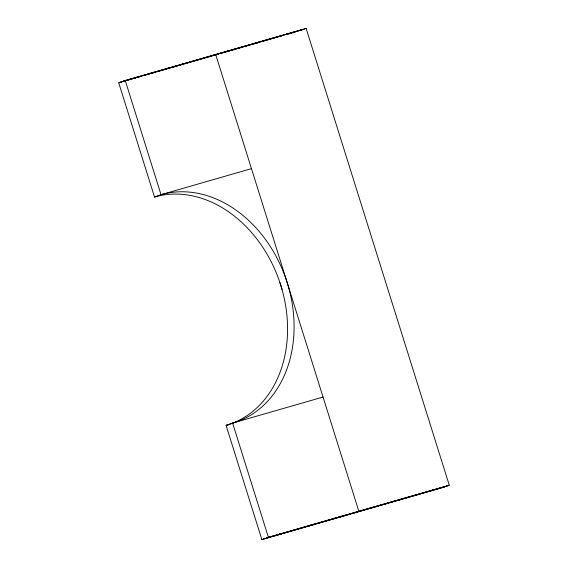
<?xml version="1.0" encoding="UTF-8"?>
<svg xmlns="http://www.w3.org/2000/svg" width="568" height="568" viewBox="0 0 568 568"><rect width="100%" height="100%" fill="white"/><g stroke="black" fill="none" stroke-linecap="round" stroke-linejoin="round"><path stroke-width="0.85" d="M199.24 59.356L197.103 59.952M195.591 60.464L196.627 60.109M199.105 59.413L197.593 59.924M229.003 50.822L229.387 50.658L226.774 51.425M372.161 507.629L372.537 507.465L368.76 508.644L372.161 507.629L371.806 507.749M118.726 82.8L125.237 80.478L306.124 28.4L449.274 485.2L442.763 487.521L261.876 539.6L226.085 425.396A119.727 94.047 70.4 0 0 280.741 285.157A119.727 94.047 70.4 0 0 154.51 196.997L118.726 82.8L123.817 81.331M300.422 30.424L306.124 28.4M261.876 539.6L268.394 537.285L449.274 485.2M135.901 77.61L135.17 77.88L135.894 77.709M138.209 76.985L138.947 76.701L136.334 77.468M226.341 51.567L225.61 51.844L226.334 51.674M258.802 42.266L259.533 41.982L256.488 42.891M286.286 34.328L287.55 33.91M289.297 33.462L288.516 33.732M167.929 68.451C171.351 67.301 164.621 69.246 165.686 69.133M228.648 50.95L227.243 51.397M137.775 77.127L136.32 77.589M258.369 42.408L256.913 42.863M167.446 68.607L166.041 69.033M288.047 33.753L289.304 33.384M287.536 34.037L286.279 34.407M196.613 60.222L195.591 60.513M123.142 81.224L303.191 29.387M120.821 82.055L301.7 29.969M127.175 80.365L129.76 79.619M131.4 79.144L135.709 77.908M139.011 76.957L141.546 76.226M144.925 75.253L155.242 72.285M156.761 71.845L167.127 68.863M168.589 68.437L184.962 63.722M186.347 63.325L196.855 60.3M198.175 59.917L218.46 54.081M219.78 53.697L230.296 50.673M231.666 50.275L242.131 47.265M243.558 46.853L248.046 45.561M249.501 45.142L259.881 42.153M261.394 41.72L271.717 38.745M273.279 38.297L283.546 35.337M286.868 34.385L289.467 33.633M291.114 33.157L295.381 31.929M251.468 168.639L161.028 194.682L154.51 196.997L157.045 196.265M323.05 397.046L232.603 423.082L226.085 425.396L229.472 424.424M266.3 538.031L447.179 485.945M263.971 538.855L444.858 486.776M215.684 54.443L358.834 511.243M279.946 282.623L282.069 289.389M125.237 80.478L161.028 194.682A119.727 94.047 70.4 0 1 287.259 282.843A119.727 94.047 70.4 0 1 232.603 423.082L268.394 537.285M278.32 534.687L282.097 533.501L278.32 534.687M308.467 526.004L312.244 524.825L308.467 526.004M338.613 517.327L342.39 516.142L338.613 517.327M398.913 499.961L402.684 498.782L398.913 499.961M429.06 491.284L432.83 490.099L429.06 491.284"/></g></svg>
